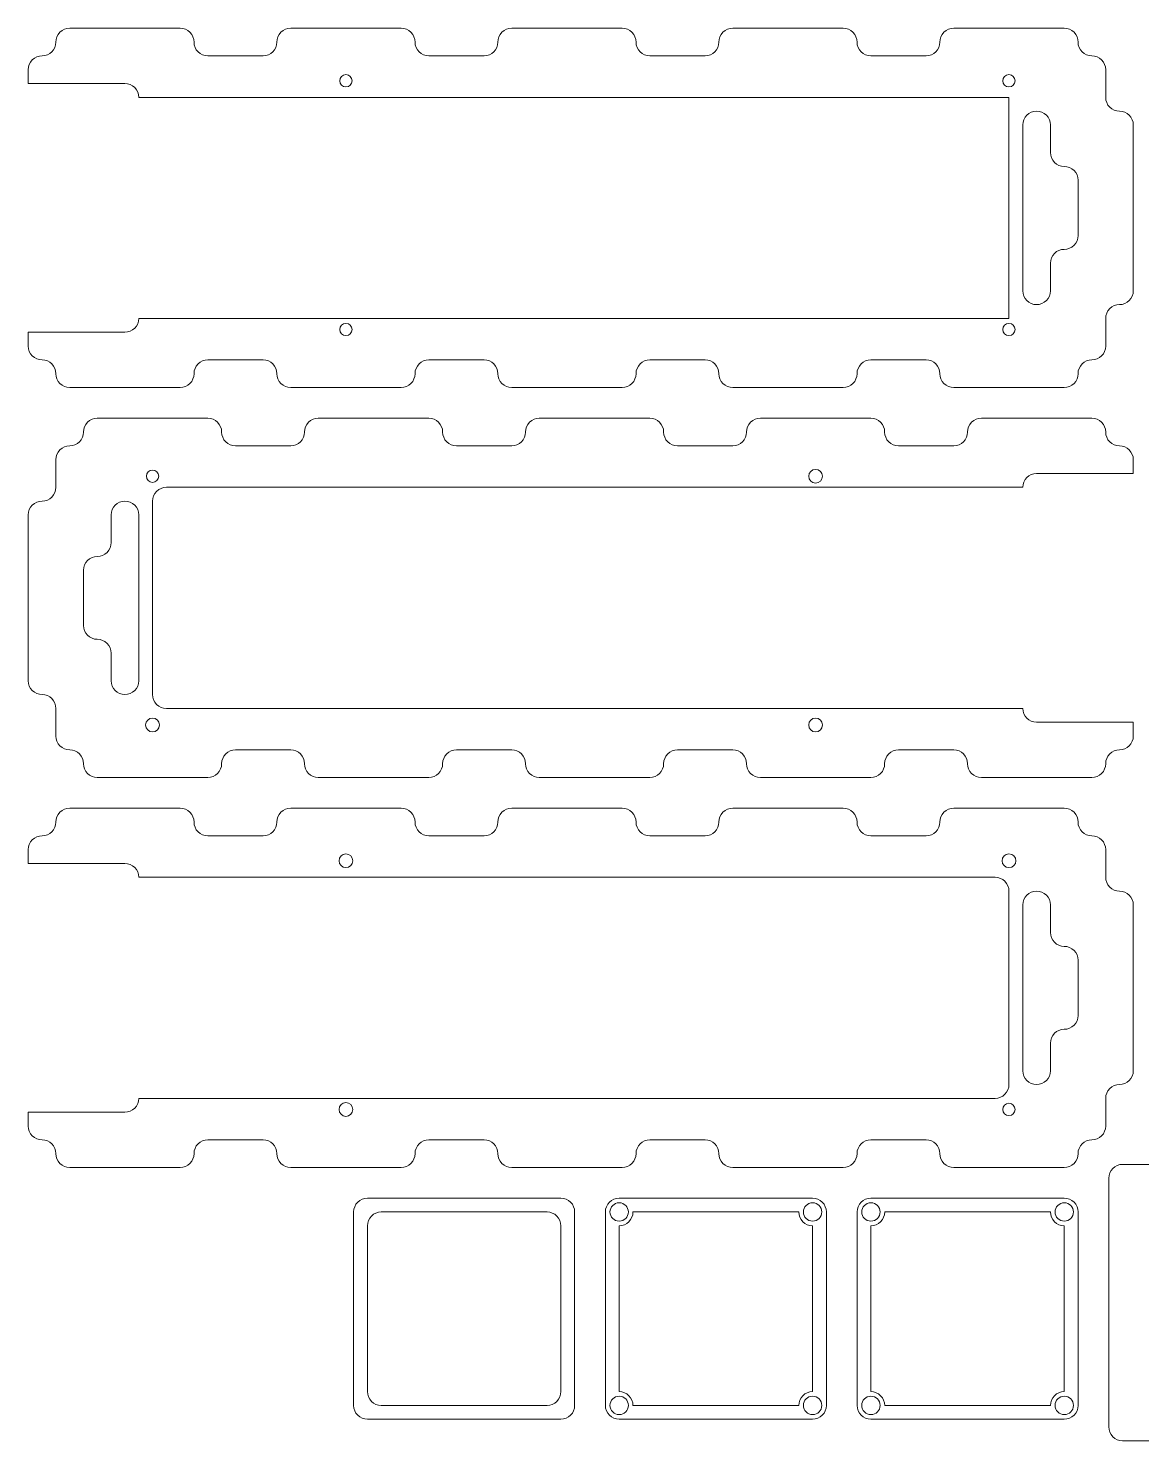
# Model space of a CAD drawing. Extents: x 1 to 256, y -94 to -1.
# Drawn here: x 1 to 73.6, y -93 to -1 of the extents above; entities that cross this region are included whole.
import ezdxf

# ---------------------------------------------------------------- set-up
doc = ezdxf.new("R2010")
doc.units = 0
for name, color, linetype, lineweight, true_color in [('1', 18, 'Continuous', 0, 0x000000), ('14', 18, 'Continuous', 0, 0x000000), ('15', 18, 'Continuous', 0, 0x000000), ('4', 18, 'Continuous', 0, 0x000000), ('6', 18, 'Continuous', 0, 0x000000), ('7', 18, 'Continuous', 0, 0x000000), ('9', 18, 'Continuous', 0, 0x000000)]:
    doc.layers.add(name, color=color, linetype=linetype, lineweight=lineweight, true_color=true_color)

msp = doc.modelspace()

# ---------------------------------------------------------------- linework, layer by layer
at = {"layer": '1', "flags": 128}
for points in [[(68.502, -77.2, -0.414214), (69.402, -78.1), (69.402, -79), (69.402, -79.9), (69.402, -80.8), (69.402, -81.7), (69.402, -82.6), (69.402, -83.5), (69.402, -84.4), (69.402, -85.3), (69.402, -86.2), (69.402, -87.1), (69.402, -88), (69.402, -88.9), (69.402, -89.8), (69.402, -90.7, -0.414214), (68.502, -91.6), (67.602, -91.6), (66.702, -91.6), (65.802, -91.6), (64.902, -91.6), (64.002, -91.6), (63.102, -91.6), (62.202, -91.6), (61.302, -91.6), (60.402, -91.6), (59.502, -91.6), (58.602, -91.6), (57.702, -91.6), (56.802, -91.6), (55.902, -91.6, -0.414214), (55.002, -90.7), (55.002, -89.8), (55.002, -88.9), (55.002, -88), (55.002, -87.1), (55.002, -86.2), (55.002, -85.3), (55.002, -84.4), (55.002, -83.5), (55.002, -82.6), (55.002, -81.7), (55.002, -80.8), (55.002, -79.9), (55.002, -79), (55.002, -78.1, -0.414214), (55.902, -77.2), (56.802, -77.2), (57.702, -77.2), (58.602, -77.2), (59.502, -77.2), (60.402, -77.2), (61.302, -77.2), (62.202, -77.2), (63.102, -77.2), (64.002, -77.2), (64.902, -77.2), (65.802, -77.2), (66.702, -77.2), (67.602, -77.2), (68.502, -77.2)], [(55.902, -78.699, 1), (55.902, -77.501, 1), (55.902, -78.699)], [(67.602, -78.1), (66.702, -78.1), (65.802, -78.1), (64.902, -78.1), (64.002, -78.1), (63.102, -78.1), (62.202, -78.1), (61.302, -78.1), (60.402, -78.1), (59.502, -78.1), (58.602, -78.1), (57.702, -78.1), (56.802, -78.1, -0.414214), (55.902, -79), (55.902, -79.9), (55.902, -80.8), (55.902, -81.7), (55.902, -82.6), (55.902, -83.5), (55.902, -84.4), (55.902, -85.3), (55.902, -86.2), (55.902, -87.1), (55.902, -88), (55.902, -88.9), (55.902, -89.8, -0.414214), (56.802, -90.7), (57.702, -90.7), (58.602, -90.7), (59.502, -90.7), (60.402, -90.7), (61.302, -90.7), (62.202, -90.7), (63.102, -90.7), (64.002, -90.7), (64.902, -90.7), (65.802, -90.7), (66.702, -90.7), (67.602, -90.7, -0.414214), (68.502, -89.8), (68.502, -88.9), (68.502, -88), (68.502, -87.1), (68.502, -86.2), (68.502, -85.3), (68.502, -84.4), (68.502, -83.5), (68.502, -82.6), (68.502, -81.7), (68.502, -80.8), (68.502, -79.9), (68.502, -79, -0.414214), (67.602, -78.1)], [(68.502, -78.699, 1), (68.502, -77.501, 1), (68.502, -78.699)], [(55.902, -91.299, 1), (55.902, -90.101, 1), (55.902, -91.299)], [(68.502, -91.299, 1), (68.502, -90.101, 1), (68.502, -91.299)]]:
    msp.add_lwpolyline(points, format="xyb", dxfattribs=at)
at = {"layer": '14', "flags": 128}
for points in [[(2.8, -55.4), (1.9, -55.4), (1, -55.4), (1, -54.5, -0.414214), (1.9, -53.6, 0.414214), (2.8, -52.7, -0.414214), (3.7, -51.8), (4.6, -51.8), (5.5, -51.8), (6.4, -51.8), (7.3, -51.8), (8.2, -51.8), (9.1, -51.8), (10, -51.8), (10.9, -51.8, -0.414214), (11.8, -52.7, 0.414214), (12.7, -53.6), (13.6, -53.6), (14.5, -53.6), (15.4, -53.6), (16.3, -53.6, 0.414214), (17.2, -52.7, -0.414214), (18.1, -51.8), (19, -51.8), (19.9, -51.8), (20.8, -51.8), (21.7, -51.8), (22.6, -51.8), (23.5, -51.8), (24.4, -51.8), (25.3, -51.8, -0.414214), (26.2, -52.7, 0.414214), (27.1, -53.6), (28, -53.6), (28.9, -53.6), (29.8, -53.6), (30.7, -53.6, 0.414214), (31.6, -52.7, -0.414214), (32.5, -51.8), (33.4, -51.8), (34.3, -51.8), (35.2, -51.8), (36.1, -51.8), (37, -51.8), (37.9, -51.8), (38.8, -51.8), (39.7, -51.8, -0.414214), (40.6, -52.7, 0.414214), (41.5, -53.6), (42.4, -53.6), (43.3, -53.6), (44.2, -53.6), (45.1, -53.6, 0.414214), (46, -52.7, -0.414214), (46.9, -51.8), (47.8, -51.8), (48.7, -51.8), (49.6, -51.8), (50.5, -51.8), (51.4, -51.8), (52.3, -51.8), (53.2, -51.8), (54.1, -51.8, -0.414214), (55, -52.7, 0.414214), (55.9, -53.6), (56.8, -53.6), (57.7, -53.6), (58.6, -53.6), (59.5, -53.6, 0.414214), (60.4, -52.7, -0.414214), (61.3, -51.8), (62.2, -51.8), (63.1, -51.8), (64, -51.8), (64.9, -51.8), (65.8, -51.8), (66.7, -51.8), (67.6, -51.8), (68.5, -51.8, -0.414214), (69.4, -52.7, 0.414214), (70.3, -53.6, -0.414214), (71.2, -54.5), (71.2, -55.4), (71.2, -56.3, 0.414214), (72.1, -57.2, -0.414214), (73, -58.1), (73, -59), (73, -59.9), (73, -60.8), (73, -61.7), (73, -62.6), (73, -63.5), (73, -64.4), (73, -65.3), (73, -66.2), (73, -67.1), (73, -68), (73, -68.9, -0.414214), (72.1, -69.8, 0.414214), (71.2, -70.7), (71.2, -71.6), (71.2, -72.5, -0.414214), (70.3, -73.4, 0.414214), (69.4, -74.3, -0.414214), (68.5, -75.2), (67.6, -75.2), (66.7, -75.2), (65.8, -75.2), (64.9, -75.2), (64, -75.2), (63.1, -75.2), (62.2, -75.2), (61.3, -75.2, -0.414214), (60.4, -74.3, 0.414214), (59.5, -73.4), (58.6, -73.4), (57.7, -73.4), (56.8, -73.4), (55.9, -73.4, 0.414214), (55, -74.3, -0.414214), (54.1, -75.2), (53.2, -75.2), (52.3, -75.2), (51.4, -75.2), (50.5, -75.2), (49.6, -75.2), (48.7, -75.2), (47.8, -75.2), (46.9, -75.2, -0.414214), (46, -74.3, 0.414214), (45.1, -73.4), (44.2, -73.4), (43.3, -73.4), (42.4, -73.4), (41.5, -73.4, 0.414214), (40.6, -74.3, -0.414214), (39.7, -75.2), (38.8, -75.2), (37.9, -75.2), (37, -75.2), (36.1, -75.2), (35.2, -75.2), (34.3, -75.2), (33.4, -75.2), (32.5, -75.2, -0.414214), (31.6, -74.3, 0.414214), (30.7, -73.4), (29.8, -73.4), (28.9, -73.4), (28, -73.4), (27.1, -73.4, 0.414214), (26.2, -74.3, -0.414214), (25.3, -75.2), (24.4, -75.2), (23.5, -75.2), (22.6, -75.2), (21.7, -75.2), (20.8, -75.2), (19.9, -75.2), (19, -75.2), (18.1, -75.2, -0.414214), (17.2, -74.3, 0.414214), (16.3, -73.4), (15.4, -73.4), (14.5, -73.4), (13.6, -73.4), (12.7, -73.4, 0.414214), (11.8, -74.3, -0.414214), (10.9, -75.2), (10, -75.2), (9.1, -75.2), (8.2, -75.2), (7.3, -75.2), (6.4, -75.2), (5.5, -75.2), (4.6, -75.2), (3.7, -75.2, -0.414214), (2.8, -74.3, 0.414214), (1.9, -73.4, -0.414214), (1, -72.5), (1, -71.6), (1.9, -71.6), (2.8, -71.6), (3.7, -71.6), (4.6, -71.6), (5.5, -71.6), (6.4, -71.6), (7.3, -71.6, 0.414214), (8.2, -70.7), (9.1, -70.7), (10, -70.7), (10.9, -70.7), (11.8, -70.7), (12.7, -70.7), (13.6, -70.7), (14.5, -70.7), (15.4, -70.7), (16.3, -70.7), (17.2, -70.7), (18.1, -70.7), (19, -70.7), (19.9, -70.7), (20.8, -70.7), (21.7, -70.7), (22.6, -70.7), (23.5, -70.7), (24.4, -70.7), (25.3, -70.7), (26.2, -70.7), (27.1, -70.7), (28, -70.7), (28.9, -70.7), (29.8, -70.7), (30.7, -70.7), (31.6, -70.7), (32.5, -70.7), (33.4, -70.7), (34.3, -70.7), (35.2, -70.7), (36.1, -70.7), (37, -70.7), (37.9, -70.7), (38.8, -70.7), (39.7, -70.7), (40.6, -70.7), (41.5, -70.7), (42.4, -70.7), (43.3, -70.7), (44.2, -70.7), (45.1, -70.7), (46, -70.7), (46.9, -70.7), (47.8, -70.7), (48.7, -70.7), (49.6, -70.7), (50.5, -70.7), (51.4, -70.7), (52.3, -70.7), (53.2, -70.7), (54.1, -70.7), (55, -70.7), (55.9, -70.7), (56.8, -70.7), (57.7, -70.7), (58.6, -70.7), (59.5, -70.7), (60.4, -70.7), (61.3, -70.7), (62.2, -70.7), (63.1, -70.7), (64, -70.7, 0.414214), (64.9, -69.8), (64.9, -68.9), (64.9, -68), (64.9, -67.1), (64.9, -66.2), (64.9, -65.3), (64.9, -64.4), (64.9, -63.5), (64.9, -62.6), (64.9, -61.7), (64.9, -60.8), (64.9, -59.9), (64.9, -59), (64.9, -58.1), (64.9, -57.2, 0.414214), (64, -56.3), (63.1, -56.3), (62.2, -56.3), (61.3, -56.3), (60.4, -56.3), (59.5, -56.3), (58.6, -56.3), (57.7, -56.3), (56.8, -56.3), (55.9, -56.3), (55, -56.3), (54.1, -56.3), (53.2, -56.3), (52.3, -56.3), (51.4, -56.3), (50.5, -56.3), (49.6, -56.3), (48.7, -56.3), (47.8, -56.3), (46.9, -56.3), (46, -56.3), (45.1, -56.3), (44.2, -56.3), (43.3, -56.3), (42.4, -56.3), (41.5, -56.3), (40.6, -56.3), (39.7, -56.3), (38.8, -56.3), (37.9, -56.3), (37, -56.3), (36.1, -56.3), (35.2, -56.3), (34.3, -56.3), (33.4, -56.3), (32.5, -56.3), (31.6, -56.3), (30.7, -56.3), (29.8, -56.3), (28.9, -56.3), (28, -56.3), (27.1, -56.3), (26.2, -56.3), (25.3, -56.3), (24.4, -56.3), (23.5, -56.3), (22.6, -56.3), (21.7, -56.3), (20.8, -56.3), (19.9, -56.3), (19, -56.3), (18.1, -56.3), (17.2, -56.3), (16.3, -56.3), (15.4, -56.3), (14.5, -56.3), (13.6, -56.3), (12.7, -56.3), (11.8, -56.3), (10.9, -56.3), (10, -56.3), (9.1, -56.3), (8.2, -56.3, 0.414214), (7.3, -55.4), (6.4, -55.4), (5.5, -55.4), (4.6, -55.4), (3.7, -55.4), (2.8, -55.4)], [(22.15, -55.22, 1), (21.25, -55.22, 1), (22.15, -55.22)], [(65.35, -55.22, 1), (64.45, -55.22, 1), (65.35, -55.22)], [(65.8, -59.9), (65.8, -60.8), (65.8, -61.7), (65.8, -62.6), (65.8, -63.5), (65.8, -64.4), (65.8, -65.3), (65.8, -66.2), (65.8, -67.1), (65.8, -68), (65.8, -68.9, 0.414214), (66.7, -69.8, 0.414214), (67.6, -68.9), (67.6, -68), (67.6, -67.1, -0.414214), (68.5, -66.2, 0.414214), (69.4, -65.3), (69.4, -64.4), (69.4, -63.5), (69.4, -62.6), (69.4, -61.7, 0.414214), (68.5, -60.8, -0.414214), (67.6, -59.9), (67.6, -59), (67.6, -58.1, 0.414214), (66.7, -57.2, 0.414214), (65.8, -58.1), (65.8, -59), (65.8, -59.9)], [(22.15, -71.42, 1), (21.25, -71.42, 1), (22.15, -71.42)], [(65.3, -71.42, 1), (64.5, -71.42, 1), (65.3, -71.42)]]:
    msp.add_lwpolyline(points, format="xyb", dxfattribs=at)
at = {"layer": '15', "flags": 128}
for points in [[(2.8, -4.6), (1.9, -4.6), (1, -4.6), (1, -3.7, -0.414214), (1.9, -2.8, 0.414214), (2.8, -1.9, -0.414214), (3.7, -1), (4.6, -1), (5.5, -1), (6.4, -1), (7.3, -1), (8.2, -1), (9.1, -1), (10, -1), (10.9, -1, -0.414214), (11.8, -1.9, 0.414214), (12.7, -2.8), (13.6, -2.8), (14.5, -2.8), (15.4, -2.8), (16.3, -2.8, 0.414214), (17.2, -1.9, -0.414214), (18.1, -1), (19, -1), (19.9, -1), (20.8, -1), (21.7, -1), (22.6, -1), (23.5, -1), (24.4, -1), (25.3, -1, -0.414214), (26.2, -1.9, 0.414214), (27.1, -2.8), (28, -2.8), (28.9, -2.8), (29.8, -2.8), (30.7, -2.8, 0.414214), (31.6, -1.9, -0.414214), (32.5, -1), (33.4, -1), (34.3, -1), (35.2, -1), (36.1, -1), (37, -1), (37.9, -1), (38.8, -1), (39.7, -1, -0.414214), (40.6, -1.9, 0.414214), (41.5, -2.8), (42.4, -2.8), (43.3, -2.8), (44.2, -2.8), (45.1, -2.8, 0.414214), (46, -1.9, -0.414214), (46.9, -1), (47.8, -1), (48.7, -1), (49.6, -1), (50.5, -1), (51.4, -1), (52.3, -1), (53.2, -1), (54.1, -1, -0.414214), (55, -1.9, 0.414214), (55.9, -2.8), (56.8, -2.8), (57.7, -2.8), (58.6, -2.8), (59.5, -2.8, 0.414214), (60.4, -1.9, -0.414214), (61.3, -1), (62.2, -1), (63.1, -1), (64, -1), (64.9, -1), (65.8, -1), (66.7, -1), (67.6, -1), (68.5, -1, -0.414214), (69.4, -1.9, 0.414214), (70.3, -2.8, -0.414214), (71.2, -3.7), (71.2, -4.6), (71.2, -5.5, 0.414214), (72.1, -6.4, -0.414214), (73, -7.3), (73, -8.2), (73, -9.1), (73, -10), (73, -10.9), (73, -11.8), (73, -12.7), (73, -13.6), (73, -14.5), (73, -15.4), (73, -16.3), (73, -17.2), (73, -18.1, -0.414214), (72.1, -19, 0.414214), (71.2, -19.9), (71.2, -20.8), (71.2, -21.7, -0.414214), (70.3, -22.6, 0.414214), (69.4, -23.5, -0.414214), (68.5, -24.4), (67.6, -24.4), (66.7, -24.4), (65.8, -24.4), (64.9, -24.4), (64, -24.4), (63.1, -24.4), (62.2, -24.4), (61.3, -24.4, -0.414214), (60.4, -23.5, 0.414214), (59.5, -22.6), (58.6, -22.6), (57.7, -22.6), (56.8, -22.6), (55.9, -22.6, 0.414214), (55, -23.5, -0.414214), (54.1, -24.4), (53.2, -24.4), (52.3, -24.4), (51.4, -24.4), (50.5, -24.4), (49.6, -24.4), (48.7, -24.4), (47.8, -24.4), (46.9, -24.4, -0.414214), (46, -23.5, 0.414214), (45.1, -22.6), (44.2, -22.6), (43.3, -22.6), (42.4, -22.6), (41.5, -22.6, 0.414214), (40.6, -23.5, -0.414214), (39.7, -24.4), (38.8, -24.4), (37.9, -24.4), (37, -24.4), (36.1, -24.4), (35.2, -24.4), (34.3, -24.4), (33.4, -24.4), (32.5, -24.4, -0.414214), (31.6, -23.5, 0.414214), (30.7, -22.6), (29.8, -22.6), (28.9, -22.6), (28, -22.6), (27.1, -22.6, 0.414214), (26.2, -23.5, -0.414214), (25.3, -24.4), (24.4, -24.4), (23.5, -24.4), (22.6, -24.4), (21.7, -24.4), (20.8, -24.4), (19.9, -24.4), (19, -24.4), (18.1, -24.4, -0.414214), (17.2, -23.5, 0.414214), (16.3, -22.6), (15.4, -22.6), (14.5, -22.6), (13.6, -22.6), (12.7, -22.6, 0.414214), (11.8, -23.5, -0.414214), (10.9, -24.4), (10, -24.4), (9.1, -24.4), (8.2, -24.4), (7.3, -24.4), (6.4, -24.4), (5.5, -24.4), (4.6, -24.4), (3.7, -24.4, -0.414214), (2.8, -23.5, 0.414214), (1.9, -22.6, -0.414214), (1, -21.7), (1, -20.8), (1.9, -20.8), (2.8, -20.8), (3.7, -20.8), (4.6, -20.8), (5.5, -20.8), (6.4, -20.8), (7.3, -20.8, 0.414214), (8.2, -19.9), (9.1, -19.9), (10, -19.9), (10.9, -19.9), (11.8, -19.9), (12.7, -19.9), (13.6, -19.9), (14.5, -19.9), (15.4, -19.9), (16.3, -19.9), (17.2, -19.9), (18.1, -19.9), (19, -19.9), (19.9, -19.9), (20.8, -19.9), (21.7, -19.9), (22.6, -19.9), (23.5, -19.9), (24.4, -19.9), (25.3, -19.9), (26.2, -19.9), (27.1, -19.9), (28, -19.9), (28.9, -19.9), (29.8, -19.9), (30.7, -19.9), (31.6, -19.9), (32.5, -19.9), (33.4, -19.9), (34.3, -19.9), (35.2, -19.9), (36.1, -19.9), (37, -19.9), (37.9, -19.9), (38.8, -19.9), (39.7, -19.9), (40.6, -19.9), (41.5, -19.9), (42.4, -19.9), (43.3, -19.9), (44.2, -19.9), (45.1, -19.9), (46, -19.9), (46.9, -19.9), (47.8, -19.9), (48.7, -19.9), (49.6, -19.9), (50.5, -19.9), (51.4, -19.9), (52.3, -19.9), (53.2, -19.9), (54.1, -19.9), (55, -19.9), (55.9, -19.9), (56.8, -19.9), (57.7, -19.9), (58.6, -19.9), (59.5, -19.9), (60.4, -19.9), (61.3, -19.9), (62.2, -19.9), (63.1, -19.9), (64, -19.9), (64.9, -19.9), (64.9, -19), (64.9, -18.1), (64.9, -17.2), (64.9, -16.3), (64.9, -15.4), (64.9, -14.5), (64.9, -13.6), (64.9, -12.7), (64.9, -11.8), (64.9, -10.9), (64.9, -10), (64.9, -9.1), (64.9, -8.2), (64.9, -7.3), (64.9, -6.4), (64.9, -5.5), (64, -5.5), (63.1, -5.5), (62.2, -5.5), (61.3, -5.5), (60.4, -5.5), (59.5, -5.5), (58.6, -5.5), (57.7, -5.5), (56.8, -5.5), (55.9, -5.5), (55, -5.5), (54.1, -5.5), (53.2, -5.5), (52.3, -5.5), (51.4, -5.5), (50.5, -5.5), (49.6, -5.5), (48.7, -5.5), (47.8, -5.5), (46.9, -5.5), (46, -5.5), (45.1, -5.5), (44.2, -5.5), (43.3, -5.5), (42.4, -5.5), (41.5, -5.5), (40.6, -5.5), (39.7, -5.5), (38.8, -5.5), (37.9, -5.5), (37, -5.5), (36.1, -5.5), (35.2, -5.5), (34.3, -5.5), (33.4, -5.5), (32.5, -5.5), (31.6, -5.5), (30.7, -5.5), (29.8, -5.5), (28.9, -5.5), (28, -5.5), (27.1, -5.5), (26.2, -5.5), (25.3, -5.5), (24.4, -5.5), (23.5, -5.5), (22.6, -5.5), (21.7, -5.5), (20.8, -5.5), (19.9, -5.5), (19, -5.5), (18.1, -5.5), (17.2, -5.5), (16.3, -5.5), (15.4, -5.5), (14.5, -5.5), (13.6, -5.5), (12.7, -5.5), (11.8, -5.5), (10.9, -5.5), (10, -5.5), (9.1, -5.5), (8.2, -5.5, 0.414214), (7.3, -4.6), (6.4, -4.6), (5.5, -4.6), (4.6, -4.6), (3.7, -4.6), (2.8, -4.6)], [(22.1, -4.42, 1), (21.3, -4.42, 1), (22.1, -4.42)], [(65.3, -4.42, 1), (64.5, -4.42, 1), (65.3, -4.42)], [(65.8, -7.3), (65.8, -8.2), (65.8, -9.1), (65.8, -10), (65.8, -10.9), (65.8, -11.8), (65.8, -12.7), (65.8, -13.6), (65.8, -14.5), (65.8, -15.4), (65.8, -16.3), (65.8, -17.2), (65.8, -18.1, 0.414214), (66.7, -19, 0.414214), (67.6, -18.1), (67.6, -17.2), (67.6, -16.3, -0.414214), (68.5, -15.4, 0.414214), (69.4, -14.5), (69.4, -13.6), (69.4, -12.7), (69.4, -11.8), (69.4, -10.9, 0.414214), (68.5, -10, -0.414214), (67.6, -9.1), (67.6, -8.2), (67.6, -7.3, 0.414214), (66.7, -6.4, 0.414214), (65.8, -7.3)], [(22.1, -20.62, 1), (21.3, -20.62, 1), (22.1, -20.62)], [(65.3, -20.62, 1), (64.5, -20.62, 1), (65.3, -20.62)]]:
    msp.add_lwpolyline(points, format="xyb", dxfattribs=at)
at = {"layer": '4', "flags": 128}
for points in [[(71.2, -46.2), (72.1, -46.2), (73, -46.2), (73, -47.1, -0.414214), (72.1, -48, 0.414214), (71.2, -48.9, -0.414214), (70.3, -49.8), (69.4, -49.8), (68.5, -49.8), (67.6, -49.8), (66.7, -49.8), (65.8, -49.8), (64.9, -49.8), (64, -49.8), (63.1, -49.8, -0.414214), (62.2, -48.9, 0.414214), (61.3, -48), (60.4, -48), (59.5, -48), (58.6, -48), (57.7, -48, 0.414214), (56.8, -48.9, -0.414214), (55.9, -49.8), (55, -49.8), (54.1, -49.8), (53.2, -49.8), (52.3, -49.8), (51.4, -49.8), (50.5, -49.8), (49.6, -49.8), (48.7, -49.8, -0.414214), (47.8, -48.9, 0.414214), (46.9, -48), (46, -48), (45.1, -48), (44.2, -48), (43.3, -48, 0.414214), (42.4, -48.9, -0.414214), (41.5, -49.8), (40.6, -49.8), (39.7, -49.8), (38.8, -49.8), (37.9, -49.8), (37, -49.8), (36.1, -49.8), (35.2, -49.8), (34.3, -49.8, -0.414214), (33.4, -48.9, 0.414214), (32.5, -48), (31.6, -48), (30.7, -48), (29.8, -48), (28.9, -48, 0.414214), (28, -48.9, -0.414214), (27.1, -49.8), (26.2, -49.8), (25.3, -49.8), (24.4, -49.8), (23.5, -49.8), (22.6, -49.8), (21.7, -49.8), (20.8, -49.8), (19.9, -49.8, -0.414214), (19, -48.9, 0.414214), (18.1, -48), (17.2, -48), (16.3, -48), (15.4, -48), (14.5, -48, 0.414214), (13.6, -48.9, -0.414214), (12.7, -49.8), (11.8, -49.8), (10.9, -49.8), (10, -49.8), (9.1, -49.8), (8.2, -49.8), (7.3, -49.8), (6.4, -49.8), (5.5, -49.8, -0.414214), (4.6, -48.9, 0.414214), (3.7, -48, -0.414214), (2.8, -47.1), (2.8, -46.2), (2.8, -45.3, 0.414214), (1.9, -44.4, -0.414214), (1, -43.5), (1, -42.6), (1, -41.7), (1, -40.8), (1, -39.9), (1, -39), (1, -38.1), (1, -37.2), (1, -36.3), (1, -35.4), (1, -34.5), (1, -33.6), (1, -32.7, -0.414214), (1.9, -31.8, 0.414214), (2.8, -30.9), (2.8, -30), (2.8, -29.1, -0.414214), (3.7, -28.2, 0.414214), (4.6, -27.3, -0.414214), (5.5, -26.4), (6.4, -26.4), (7.3, -26.4), (8.2, -26.4), (9.1, -26.4), (10, -26.4), (10.9, -26.4), (11.8, -26.4), (12.7, -26.4, -0.414214), (13.6, -27.3, 0.414214), (14.5, -28.2), (15.4, -28.2), (16.3, -28.2), (17.2, -28.2), (18.1, -28.2, 0.414214), (19, -27.3, -0.414214), (19.9, -26.4), (20.8, -26.4), (21.7, -26.4), (22.6, -26.4), (23.5, -26.4), (24.4, -26.4), (25.3, -26.4), (26.2, -26.4), (27.1, -26.4, -0.414214), (28, -27.3, 0.414214), (28.9, -28.2), (29.8, -28.2), (30.7, -28.2), (31.6, -28.2), (32.5, -28.2, 0.414214), (33.4, -27.3, -0.414214), (34.3, -26.4), (35.2, -26.4), (36.1, -26.4), (37, -26.4), (37.9, -26.4), (38.8, -26.4), (39.7, -26.4), (40.6, -26.4), (41.5, -26.4, -0.414214), (42.4, -27.3, 0.414214), (43.3, -28.2), (44.2, -28.2), (45.1, -28.2), (46, -28.2), (46.9, -28.2, 0.414214), (47.8, -27.3, -0.414214), (48.7, -26.4), (49.6, -26.4), (50.5, -26.4), (51.4, -26.4), (52.3, -26.4), (53.2, -26.4), (54.1, -26.4), (55, -26.4), (55.9, -26.4, -0.414214), (56.8, -27.3, 0.414214), (57.7, -28.2), (58.6, -28.2), (59.5, -28.2), (60.4, -28.2), (61.3, -28.2, 0.414214), (62.2, -27.3, -0.414214), (63.1, -26.4), (64, -26.4), (64.9, -26.4), (65.8, -26.4), (66.7, -26.4), (67.6, -26.4), (68.5, -26.4), (69.4, -26.4), (70.3, -26.4, -0.414214), (71.2, -27.3, 0.414214), (72.1, -28.2, -0.414214), (73, -29.1), (73, -30), (72.1, -30), (71.2, -30), (70.3, -30), (69.4, -30), (68.5, -30), (67.6, -30), (66.7, -30, 0.414214), (65.8, -30.9), (64.9, -30.9), (64, -30.9), (63.1, -30.9), (62.2, -30.9), (61.3, -30.9), (60.4, -30.9), (59.5, -30.9), (58.6, -30.9), (57.7, -30.9), (56.8, -30.9), (55.9, -30.9), (55, -30.9), (54.1, -30.9), (53.2, -30.9), (52.3, -30.9), (51.4, -30.9), (50.5, -30.9), (49.6, -30.9), (48.7, -30.9), (47.8, -30.9), (46.9, -30.9), (46, -30.9), (45.1, -30.9), (44.2, -30.9), (43.3, -30.9), (42.4, -30.9), (41.5, -30.9), (40.6, -30.9), (39.7, -30.9), (38.8, -30.9), (37.9, -30.9), (37, -30.9), (36.1, -30.9), (35.2, -30.9), (34.3, -30.9), (33.4, -30.9), (32.5, -30.9), (31.6, -30.9), (30.7, -30.9), (29.8, -30.9), (28.9, -30.9), (28, -30.9), (27.1, -30.9), (26.2, -30.9), (25.3, -30.9), (24.4, -30.9), (23.5, -30.9), (22.6, -30.9), (21.7, -30.9), (20.8, -30.9), (19.9, -30.9), (19, -30.9), (18.1, -30.9), (17.2, -30.9), (16.3, -30.9), (15.4, -30.9), (14.5, -30.9), (13.6, -30.9), (12.7, -30.9), (11.8, -30.9), (10.9, -30.9), (10, -30.9, 0.414214), (9.1, -31.8), (9.1, -32.7), (9.1, -33.6), (9.1, -34.5), (9.1, -35.4), (9.1, -36.3), (9.1, -37.2), (9.1, -38.1), (9.1, -39), (9.1, -39.9), (9.1, -40.8), (9.1, -41.7), (9.1, -42.6), (9.1, -43.5), (9.1, -44.4, 0.414214), (10, -45.3), (10.9, -45.3), (11.8, -45.3), (12.7, -45.3), (13.6, -45.3), (14.5, -45.3), (15.4, -45.3), (16.3, -45.3), (17.2, -45.3), (18.1, -45.3), (19, -45.3), (19.9, -45.3), (20.8, -45.3), (21.7, -45.3), (22.6, -45.3), (23.5, -45.3), (24.4, -45.3), (25.3, -45.3), (26.2, -45.3), (27.1, -45.3), (28, -45.3), (28.9, -45.3), (29.8, -45.3), (30.7, -45.3), (31.6, -45.3), (32.5, -45.3), (33.4, -45.3), (34.3, -45.3), (35.2, -45.3), (36.1, -45.3), (37, -45.3), (37.9, -45.3), (38.8, -45.3), (39.7, -45.3), (40.6, -45.3), (41.5, -45.3), (42.4, -45.3), (43.3, -45.3), (44.2, -45.3), (45.1, -45.3), (46, -45.3), (46.9, -45.3), (47.8, -45.3), (48.7, -45.3), (49.6, -45.3), (50.5, -45.3), (51.4, -45.3), (52.3, -45.3), (53.2, -45.3), (54.1, -45.3), (55, -45.3), (55.9, -45.3), (56.8, -45.3), (57.7, -45.3), (58.6, -45.3), (59.5, -45.3), (60.4, -45.3), (61.3, -45.3), (62.2, -45.3), (63.1, -45.3), (64, -45.3), (64.9, -45.3), (65.8, -45.3, 0.414214), (66.7, -46.2), (67.6, -46.2), (68.5, -46.2), (69.4, -46.2), (70.3, -46.2), (71.2, -46.2)], [(8.7, -30.18, 1), (9.5, -30.18, 1), (8.7, -30.18)], [(51.85, -30.18, 1), (52.75, -30.18, 1), (51.85, -30.18)], [(8.2, -41.7), (8.2, -40.8), (8.2, -39.9), (8.2, -39), (8.2, -38.1), (8.2, -37.2), (8.2, -36.3), (8.2, -35.4), (8.2, -34.5), (8.2, -33.6), (8.2, -32.7, 0.414214), (7.3, -31.8, 0.414214), (6.4, -32.7), (6.4, -33.6), (6.4, -34.5, -0.414214), (5.5, -35.4, 0.414214), (4.6, -36.3), (4.6, -37.2), (4.6, -38.1), (4.6, -39), (4.6, -39.9, 0.414214), (5.5, -40.8, -0.414214), (6.4, -41.7), (6.4, -42.6), (6.4, -43.5, 0.414214), (7.3, -44.4, 0.414214), (8.2, -43.5), (8.2, -42.6), (8.2, -41.7)], [(8.65, -46.38, 1), (9.55, -46.38, 1), (8.65, -46.38)], [(51.85, -46.38, 1), (52.75, -46.38, 1), (51.85, -46.38)]]:
    msp.add_lwpolyline(points, format="xyb", dxfattribs=at)
at = {"layer": '6', "flags": 128}
for points in [[(36.602, -90.7, -0.414214), (35.702, -91.6), (34.802, -91.6), (33.902, -91.6), (33.002, -91.6), (32.102, -91.6), (31.202, -91.6), (30.302, -91.6), (29.402, -91.6), (28.502, -91.6), (27.602, -91.6), (26.702, -91.6), (25.802, -91.6), (24.902, -91.6), (24.002, -91.6), (23.102, -91.6, -0.414214), (22.202, -90.7), (22.202, -89.8), (22.202, -88.9), (22.202, -88), (22.202, -87.1), (22.202, -86.2), (22.202, -85.3), (22.202, -84.4), (22.202, -83.5), (22.202, -82.6), (22.202, -81.7), (22.202, -80.8), (22.202, -79.9), (22.202, -79), (22.202, -78.1, -0.414214), (23.102, -77.2), (24.002, -77.2), (24.902, -77.2), (25.802, -77.2), (26.702, -77.2), (27.602, -77.2), (28.502, -77.2), (29.402, -77.2), (30.302, -77.2), (31.202, -77.2), (32.102, -77.2), (33.002, -77.2), (33.902, -77.2), (34.802, -77.2), (35.702, -77.2, -0.414214), (36.602, -78.1), (36.602, -79), (36.602, -79.9), (36.602, -80.8), (36.602, -81.7), (36.602, -82.6), (36.602, -83.5), (36.602, -84.4), (36.602, -85.3), (36.602, -86.2), (36.602, -87.1), (36.602, -88), (36.602, -88.9), (36.602, -89.8), (36.602, -90.7)], [(35.702, -89.8), (35.702, -88.9), (35.702, -88), (35.702, -87.1), (35.702, -86.2), (35.702, -85.3), (35.702, -84.4), (35.702, -83.5), (35.702, -82.6), (35.702, -81.7), (35.702, -80.8), (35.702, -79.9), (35.702, -79, 0.414214), (34.802, -78.1), (33.902, -78.1), (33.002, -78.1), (32.102, -78.1), (31.202, -78.1), (30.302, -78.1), (29.402, -78.1), (28.502, -78.1), (27.602, -78.1), (26.702, -78.1), (25.802, -78.1), (24.902, -78.1), (24.002, -78.1, 0.414214), (23.102, -79), (23.102, -79.9), (23.102, -80.8), (23.102, -81.7), (23.102, -82.6), (23.102, -83.5), (23.102, -84.4), (23.102, -85.3), (23.102, -86.2), (23.102, -87.1), (23.102, -88), (23.102, -88.9), (23.102, -89.8, 0.414214), (24.002, -90.7), (24.902, -90.7), (25.802, -90.7), (26.702, -90.7), (27.602, -90.7), (28.502, -90.7), (29.402, -90.7), (30.302, -90.7), (31.202, -90.7), (32.102, -90.7), (33.002, -90.7), (33.902, -90.7), (34.802, -90.7, 0.414214), (35.702, -89.8)]]:
    msp.add_lwpolyline(points, format="xyb", dxfattribs=at)
at = {"layer": '7', "flags": 128}
for points in [[(39.502, -91.6, -0.414214), (38.602, -90.7), (38.602, -89.8), (38.602, -88.9), (38.602, -88), (38.602, -87.1), (38.602, -86.2), (38.602, -85.3), (38.602, -84.4), (38.602, -83.5), (38.602, -82.6), (38.602, -81.7), (38.602, -80.8), (38.602, -79.9), (38.602, -79), (38.602, -78.1, -0.414214), (39.502, -77.2), (40.402, -77.2), (41.302, -77.2), (42.202, -77.2), (43.102, -77.2), (44.002, -77.2), (44.902, -77.2), (45.802, -77.2), (46.702, -77.2), (47.602, -77.2), (48.502, -77.2), (49.402, -77.2), (50.302, -77.2), (51.202, -77.2), (52.102, -77.2, -0.414214), (53.002, -78.1), (53.002, -79), (53.002, -79.9), (53.002, -80.8), (53.002, -81.7), (53.002, -82.6), (53.002, -83.5), (53.002, -84.4), (53.002, -85.3), (53.002, -86.2), (53.002, -87.1), (53.002, -88), (53.002, -88.9), (53.002, -89.8), (53.002, -90.7, -0.414214), (52.102, -91.6), (51.202, -91.6), (50.302, -91.6), (49.402, -91.6), (48.502, -91.6), (47.602, -91.6), (46.702, -91.6), (45.802, -91.6), (44.902, -91.6), (44.002, -91.6), (43.102, -91.6), (42.202, -91.6), (41.302, -91.6), (40.402, -91.6), (39.502, -91.6)], [(39.502, -77.501, 1), (39.502, -78.699, 1), (39.502, -77.501)], [(40.402, -90.7), (41.302, -90.7), (42.202, -90.7), (43.102, -90.7), (44.002, -90.7), (44.902, -90.7), (45.802, -90.7), (46.702, -90.7), (47.602, -90.7), (48.502, -90.7), (49.402, -90.7), (50.302, -90.7), (51.202, -90.7, -0.414214), (52.102, -89.8), (52.102, -88.9), (52.102, -88), (52.102, -87.1), (52.102, -86.2), (52.102, -85.3), (52.102, -84.4), (52.102, -83.5), (52.102, -82.6), (52.102, -81.7), (52.102, -80.8), (52.102, -79.9), (52.102, -79, -0.414214), (51.202, -78.1), (50.302, -78.1), (49.402, -78.1), (48.502, -78.1), (47.602, -78.1), (46.702, -78.1), (45.802, -78.1), (44.902, -78.1), (44.002, -78.1), (43.102, -78.1), (42.202, -78.1), (41.302, -78.1), (40.402, -78.1, -0.414214), (39.502, -79), (39.502, -79.9), (39.502, -80.8), (39.502, -81.7), (39.502, -82.6), (39.502, -83.5), (39.502, -84.4), (39.502, -85.3), (39.502, -86.2), (39.502, -87.1), (39.502, -88), (39.502, -88.9), (39.502, -89.8, -0.414214), (40.402, -90.7)], [(52.102, -77.501, 1), (52.102, -78.699, 1), (52.102, -77.501)], [(39.502, -90.101, 1), (39.502, -91.299, 1), (39.502, -90.101)], [(52.102, -90.101, 1), (52.102, -91.299, 1), (52.102, -90.101)]]:
    msp.add_lwpolyline(points, format="xyb", dxfattribs=at)
at = {"layer": '9', "flags": 128}
msp.add_lwpolyline([(74.102, -93), (73.202, -93), (72.302, -93, -0.414214), (71.402, -92.1), (71.402, -91.2), (71.402, -90.3), (71.402, -89.4), (71.402, -88.5), (71.402, -87.6), (71.402, -86.7), (71.402, -85.8), (71.402, -84.9), (71.402, -84), (71.402, -83.1), (71.402, -82.2), (71.402, -81.3), (71.402, -80.4), (71.402, -79.5), (71.402, -78.6), (71.402, -77.7), (71.402, -76.8), (71.402, -75.9, -0.414214), (72.302, -75), (73.202, -75), (74.102, -75)], format="xyb", dxfattribs=at)

doc.saveas('drawing.dxf')
